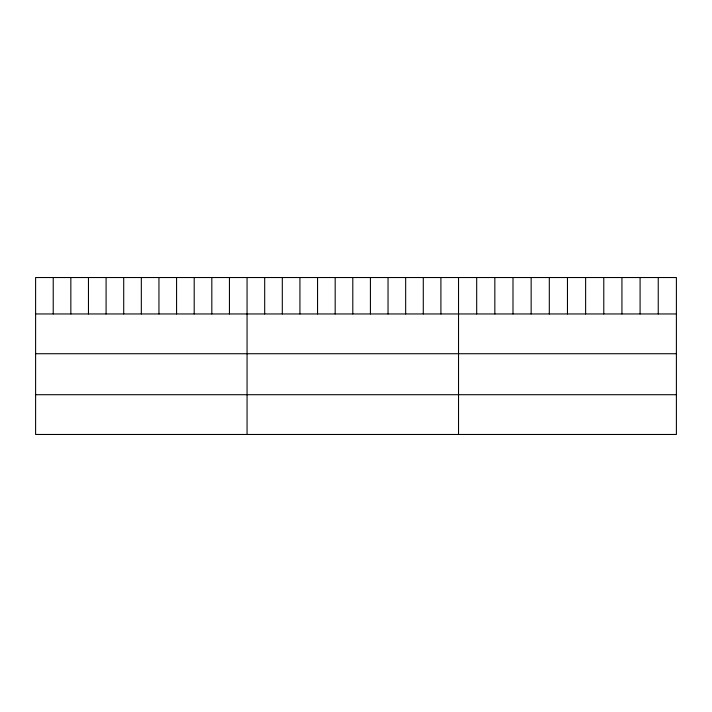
<?xml version="1.0" encoding="UTF-8"?>
<svg xmlns="http://www.w3.org/2000/svg" width="712" height="712" viewBox="0 0 712 712"><rect width="100%" height="100%" fill="white"/><g stroke="black" fill="none" stroke-linecap="round" stroke-linejoin="round"><path stroke-width="1.07" d="M676.4 313.956L676.4 434.471L35.6 434.471L35.6 277.529L676.4 277.529L676.4 313.956L35.6 313.956M35.6 353.722L676.4 353.722M35.6 394.706L676.4 394.706M658.244 277.529L658.244 313.956M640.088 277.529L640.088 313.956M621.932 277.529L621.932 313.956M603.776 277.529L603.776 313.956M585.62 277.529L585.62 313.956M567.464 277.529L567.464 313.956M549.308 277.529L549.308 313.956M531.152 277.529L531.152 313.956M512.996 277.529L512.996 313.956M494.84 277.529L494.84 313.956M476.684 277.529L476.684 313.956M458.528 277.529L458.528 434.471M440.906 277.529L440.906 313.956M423.284 277.529L423.284 313.956M405.662 277.529L405.662 313.956M388.04 277.529L388.04 313.956M370.418 277.529L370.418 313.956M352.796 277.529L352.796 313.956M335.174 277.529L335.174 313.956M317.552 277.529L317.552 313.956M299.93 277.529L299.93 313.956M282.308 277.529L282.308 313.956M264.686 277.529L264.686 313.956M247.064 277.529L247.064 434.471M229.442 277.529L229.442 313.956M211.82 277.529L211.82 313.956M194.198 277.529L194.198 313.956M176.576 277.529L176.576 313.956M158.954 277.529L158.954 313.956M141.332 277.529L141.332 313.956M123.71 277.529L123.71 313.956M106.088 277.529L106.088 313.956M88.466 277.529L88.466 313.956M70.844 277.529L70.844 313.956M53.222 277.529L53.222 313.956"/></g></svg>
